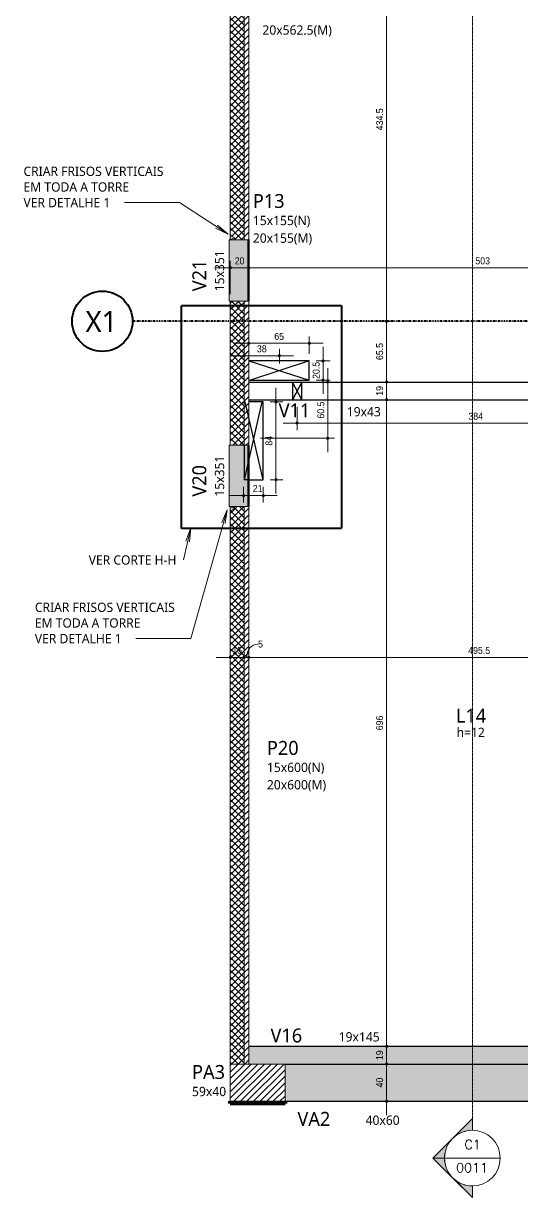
# Model space of a CAD drawing. Extents: x -1981 to 38708, y -3196 to 88064.
# Drawn here: x -1981 to -1447, y -1060 to 204 of the extents above; entities that cross this region are included whole.
import ezdxf

# ---------------------------------------------------------------- set-up
doc = ezdxf.new("R2010")
doc.units = 0
for name, pattern in [('Centro de 6 mm', [1.32, 0.6, -0.24, 0.24, -0.24]), ('Dash dot', [1.5875, 0.635, -0.47625, 0, -0.47625]), ('Hidden', [0.714375, 0.47625, -0.238125]), ('Traço', [0.635, 0.3175, -0.3175])]:
    doc.linetypes.add(name, pattern=pattern)
for name, color, linetype, lineweight in [('A-ANNO-DIMS', 7, 'Continuous', 9), ('A-ANNO-DIMS-50', 7, 'Continuous', 9), ('A-DETL', 7, 'Hidden', 18), ('A-DETL-GENF', 7, 'Continuous', 18), ('A-DETL-THIN', 7, 'Continuous', 25), ('A-FLOR', 7, 'Continuous', 25), ('A-FLOR-IDEN', 7, 'Continuous', 9), ('A-GENM', 7, 'Continuous', 25), ('A-GENM-HDLN', 7, 'Traço', 18), ('G-ANNO-SYMB', 7, 'Continuous', 9), ('G-ANNO-TEXT', 7, 'Continuous', 9), ('S-BEAM', 7, 'Continuous', 25), ('S-BEAM-HDLN', 7, 'Traço', 25), ('S-BEAM-IDEN', 7, 'Continuous', 9), ('S-COLS', 7, 'Continuous', 25), ('S-COLS-IDEN', 7, 'Continuous', 9), ('S-GRID', 7, 'Continuous', 9), ('S-GRID-IDEN', 7, 'Continuous', 9)]:
    doc.layers.add(name, color=color, linetype=linetype, lineweight=lineweight)
doc.styles.add('Arial_1', font='arial.ttf', dxfattribs={"width": 0.9, "height": 7.5})
doc.styles.add('Gadugi_1', font='gadugi.ttf', dxfattribs={"height": 15})
doc.styles.add('Gadugi_2', font='gadugi.ttf', dxfattribs={"height": 10})
doc.styles.add('Gadugi_5', font='gadugi.ttf', dxfattribs={"height": 22.5})
doc.styles.add('RomanD', font='romand__.ttf', dxfattribs={"height": 10})
doc.dimstyles.new('PED_1_5mm_ESQ', dxfattribs={"dimscale": 30.48, "dimtxt": 7.651945, "dimasz": 0.328084, "dimexe": 0.246063, "dimexo": 0.246063, "dimgap": 0.049213, "dimtad": 1, "dimdec": 1, "dimrnd": 0.5, "dimdsep": 46, "dimtxsty": 'Arial_1', "dimblk1": 'DOTSMALL', "dimblk2": 'DOTSMALL', "dimsah": 1, "dimcen": 0.09, "dimdle": 0.492126, "dimazin": 0, "dimtfac": 1, "dimtdec": 4, "dimtix": 1, "dimtmove": 0, "dimatfit": 3, "dimfxl": 1, "dimtvp": 1, "dimtolj": 1, "dimtzin": 0, "dimarcsym": 2})
doc.dimstyles.new('PED_1_5mm_ESQ_1', dxfattribs={"dimscale": 30.48, "dimtxt": 7.651945, "dimasz": 0.328084, "dimexe": 0.246063, "dimexo": 0.246063, "dimgap": 0.049213, "dimtad": 1, "dimdec": 1, "dimrnd": 0.5, "dimdsep": 46, "dimtxsty": 'Arial_1', "dimblk1": 'DOTSMALL', "dimblk2": 'DOTSMALL', "dimsah": 1, "dimcen": 0.09, "dimdle": 0.492126, "dimazin": 0, "dimtfac": 1, "dimtdec": 4, "dimtix": 1, "dimtmove": 1, "dimatfit": 3, "dimfxl": 1, "dimtvp": 1, "dimtolj": 1, "dimtzin": 0, "dimarcsym": 2})
doc.dimstyles.new('PED_1_5mm_ESQ_2', dxfattribs={"dimscale": 30.48, "dimtxt": 7.651945, "dimasz": 0.328084, "dimexe": 0.246063, "dimexo": 0.246063, "dimgap": 0.049213, "dimtad": 1, "dimdec": 1, "dimrnd": 0.5, "dimdsep": 46, "dimtxsty": 'Arial_1', "dimblk1": 'DOTSMALL', "dimblk2": 'DOTSMALL', "dimsah": 1, "dimcen": 0.09, "dimdle": 0.492126, "dimazin": 0, "dimtfac": 1, "dimtdec": 4, "dimtix": 1, "dimtmove": 2, "dimatfit": 3, "dimfxl": 1, "dimtvp": 1, "dimtolj": 1, "dimtzin": 0, "dimarcsym": 2})
doc.dimstyles.new('PED_1_5mm_ESQ_3', dxfattribs={"dimscale": 30.48, "dimtxt": 7.651945, "dimasz": 0.328084, "dimexe": 0.246063, "dimexo": 0.246063, "dimgap": 0.049213, "dimtad": 1, "dimdec": 1, "dimrnd": 0.5, "dimdsep": 46, "dimtxsty": 'Arial_1', "dimblk1": 'DOTSMALL', "dimblk2": 'DOTSMALL', "dimsah": 1, "dimcen": 0.09, "dimdle": 0.492126, "dimazin": 0, "dimtfac": 1, "dimtdec": 4, "dimtix": 1, "dimtmove": 0, "dimatfit": 3, "dimfxl": 1, "dimtvp": 1, "dimtolj": 1, "dimtzin": 0, "dimarcsym": 2})
pattern_1 = [(45, (0, 0), (-3.535534, 3.535534), [])]
pattern_2 = [(45, (0, 0), (-3.535534, 3.535534), []), (135, (0, 0), (-3.535534, -3.535534), [])]

# ---------------------------------------------------------------- blocks, each defined once
blk = doc.blocks.new('TQS - Pilar retangular - 59_0 x 40_0-2866642-PL D 001 - FORMA DO 1º PAVIMENTO')
at = {"layer": 'S-COLS', "lineweight": 70, "true_color": 0x808080}
blk.add_hatch(color=8, dxfattribs=at).paths.add_polyline_path([(-29.5, -20), (29.5, -20), (29.5, -17.5), (-29.5, -17.5)], flags=0)
at = {"layer": 'S-COLS', "color": 77, "lineweight": 70, "true_color": 0x60952b}
for p, q in [((-29.5, -20), (-29.5, -17.5)), ((29.5, -20), (-29.5, -20)), ((29.5, -17.5), (29.5, -20))]:
    blk.add_line(p, q, dxfattribs=at)
blk = doc.blocks.new('PED_FURO_RETANGULAR_R04_2020 - 10x10x22-V1-PL D 001 - FORMA DO 1º PAVIMENTO')
at = {"layer": 'A-GENM-HDLN'}
for p, q in [((-5, 9.5), (5, -9.5)), ((-5, -9.5), (5, 9.5)), ((-5, -9.5), (-5, 9.5)), ((5, 9.5), (5, -9.5))]:
    blk.add_line(p, q, dxfattribs=at)
blk = doc.blocks.new('Corte - M_Cabeça do corte - Preenchida-2060824-PL D 001 - FORMA DO 1º PAVIMENTO')
at = {"layer": 'G-ANNO-SYMB'}
h = blk.add_hatch(color=256, dxfattribs=at)
edge = h.paths.add_edge_path(flags=0)
edge.add_line((-0.6, 0.849), (-0.6, 0.6))
edge.add_arc((-0.6, 0), 0.6, 90, 135)
edge.add_line((-1.024, 0.424), (-0.6, 0.849))
h = blk.add_hatch(color=256, dxfattribs=at)
edge = h.paths.add_edge_path(flags=0)
edge.add_line((-0.6, 0.849), (-0.176, 0.424))
edge.add_arc((-0.6, 0), 0.6, 45, 90)
edge.add_line((-0.6, 0.6), (-0.6, 0.849))
h = blk.add_hatch(color=256, dxfattribs=at)
edge = h.paths.add_edge_path(flags=0)
edge.add_line((-1.449, 0), (-1.024, 0.424))
edge.add_arc((-0.6, 0), 0.6, 135, 180)
edge.add_line((-1.2, 0), (-1.449, 0))
h = blk.add_hatch(color=256, dxfattribs=at)
edge = h.paths.add_edge_path(flags=0)
edge.add_line((0.249, 0), (0, 0))
edge.add_arc((-0.6, 0), 0.6, 360, 405)
edge.add_line((-0.176, 0.424), (0.249, 0))
for p, q in [((-0.6, 0.849), (-1.449, 0)), ((-0.6, 0.849), (-1.024, 0.424)), ((-0.6, 0.849), (0.249, 0)), ((-0.6, 0.6), (-0.6, 0.849)), ((-0.6, 0.849), (-0.6, 0.6)), ((-0.176, 0.424), (-0.6, 0.849)), ((-1.024, 0.424), (-1.449, 0)), ((0.249, 0), (-0.176, 0.424)), ((-1.449, 0), (-1.2, 0)), ((0, 0), (0.249, 0)), ((-1.2, 0), (-1.449, 0)), ((0, 0), (0.249, 0))]:
    blk.add_line(p, q, dxfattribs=at)
for start, end in [(360, 180), (90, 135), (45, 90), (135, 180), (360, 45), (180, 360)]:
    blk.add_arc((-0.6, 0), 0.6, start, end, dxfattribs=at)
blk = doc.blocks.new('Eixo - X1-2173051-PL D 001 - FORMA DO 1º PAVIMENTO')
at = {"layer": 'S-GRID-IDEN', "color": 152, "lineweight": 35, "true_color": 0x0070c0}
blk.add_circle((0, 0), 0.65, dxfattribs=at)
blk = doc.blocks.new('DIMBLOCK39-PL D 001 - FORMA DO 1º PAVIMENTO')
at = {"layer": 'A-ANNO-DIMS-50', "transparency": 16777216}
h = blk.add_hatch(color=256, dxfattribs=at)
edge = h.paths.add_edge_path(flags=0)
edge.add_arc((-1590.7, -915.9), 1.25, 0, 360)
h = blk.add_hatch(color=256, dxfattribs=at)
edge = h.paths.add_edge_path(flags=0)
edge.add_arc((-1590.7, -955.9), 1.25, 0, 360)
for p, q in [((-1584.9, -915.9), (-1598.2, -915.9)), ((-1590.7, -970.9), (-1590.7, -915.9)), ((-1590.7, -915.9), (-1584.9, -915.9)), ((-1584.9, -955.9), (-1598.2, -955.9)), ((-1590.7, -955.9), (-1584.9, -955.9))]:
    blk.add_line(p, q, dxfattribs=at)
for centre in [(-1590.7, -915.9), (-1590.7, -955.9)]:
    blk.add_circle(centre, 1.25, dxfattribs=at)
at = {"layer": 'A-ANNO-DIMS-50', "color": 0, "transparency": 16777216, "insert": (-1601.9, -941.1), "char_height": 7.5, "width": 12.431, "attachment_point": 1, "rotation": 90, "line_spacing_factor": 0.941778, "style": 'Arial_1'}
blk.add_mtext('40', dxfattribs=at)
blk = doc.blocks.new('_DotSmall')
at = {"color": 0, "linetype": 'ByBlock', "const_width": 0.5}
blk.add_lwpolyline([(-0.0625, 0, 1), (0.0625, 0, 1)], format="xyb", close=True, dxfattribs=at)
blk = doc.blocks.new('DIMBLOCK40-PL D 001 - FORMA DO 1º PAVIMENTO')
at = {"layer": 'A-ANNO-DIMS-50', "transparency": 16777216}
h = blk.add_hatch(color=256, dxfattribs=at)
edge = h.paths.add_edge_path(flags=0)
edge.add_arc((-1590.7, -896.9), 1.25, 0, 360)
h = blk.add_hatch(color=256, dxfattribs=at)
edge = h.paths.add_edge_path(flags=0)
edge.add_arc((-1590.7, -915.9), 1.25, 0, 360)
for p, q in [((-1584.9, -896.9), (-1598.2, -896.9)), ((-1590.7, -915.9), (-1590.7, -896.9)), ((-1590.7, -896.9), (-1584.9, -896.9)), ((-1584.9, -915.9), (-1598.2, -915.9)), ((-1590.7, -915.9), (-1584.9, -915.9))]:
    blk.add_line(p, q, dxfattribs=at)
for centre in [(-1590.7, -896.9), (-1590.7, -915.9)]:
    blk.add_circle(centre, 1.25, dxfattribs=at)
at = {"layer": 'A-ANNO-DIMS-50', "color": 0, "transparency": 16777216, "insert": (-1601.9, -911.6), "char_height": 7.5, "width": 12.431, "attachment_point": 1, "rotation": 90, "line_spacing_factor": 0.941778, "style": 'Arial_1'}
blk.add_mtext('19', dxfattribs=at)
blk = doc.blocks.new('DIMBLOCK41-PL D 001 - FORMA DO 1º PAVIMENTO')
at = {"layer": 'A-ANNO-DIMS-50', "transparency": 16777216}
h = blk.add_hatch(color=256, dxfattribs=at)
edge = h.paths.add_edge_path(flags=0)
edge.add_arc((-1590.7, -200.9), 1.25, 0, 360)
h = blk.add_hatch(color=256, dxfattribs=at)
edge = h.paths.add_edge_path(flags=0)
edge.add_arc((-1590.7, -896.9), 1.25, 0, 360)
for p, q in [((-1584.9, -200.9), (-1598.2, -200.9)), ((-1590.7, -896.9), (-1590.7, -200.9)), ((-1590.7, -200.9), (-1584.9, -200.9)), ((-1584.9, -896.9), (-1598.2, -896.9)), ((-1590.7, -896.9), (-1584.9, -896.9))]:
    blk.add_line(p, q, dxfattribs=at)
for centre in [(-1590.7, -200.9), (-1590.7, -896.9)]:
    blk.add_circle(centre, 1.25, dxfattribs=at)
at = {"layer": 'A-ANNO-DIMS-50', "color": 0, "transparency": 16777216, "insert": (-1601.9, -556.7), "char_height": 7.5, "width": 18.647, "attachment_point": 1, "rotation": 90, "line_spacing_factor": 0.941778, "style": 'Arial_1'}
blk.add_mtext('696', dxfattribs=at)
blk = doc.blocks.new('DIMBLOCK42-PL D 001 - FORMA DO 1º PAVIMENTO')
at = {"layer": 'A-ANNO-DIMS-50', "transparency": 16777216}
h = blk.add_hatch(color=256, dxfattribs=at)
edge = h.paths.add_edge_path(flags=0)
edge.add_arc((-1590.7, -181.9), 1.25, 0, 360)
h = blk.add_hatch(color=256, dxfattribs=at)
edge = h.paths.add_edge_path(flags=0)
edge.add_arc((-1590.7, -200.9), 1.25, 0, 360)
for p, q in [((-1584.9, -181.9), (-1598.2, -181.9)), ((-1590.7, -200.9), (-1590.7, -181.9)), ((-1590.7, -181.9), (-1584.9, -181.9)), ((-1584.9, -200.9), (-1598.2, -200.9)), ((-1590.7, -200.9), (-1584.9, -200.9))]:
    blk.add_line(p, q, dxfattribs=at)
for centre in [(-1590.7, -181.9), (-1590.7, -200.9)]:
    blk.add_circle(centre, 1.25, dxfattribs=at)
at = {"layer": 'A-ANNO-DIMS-50', "color": 0, "transparency": 16777216, "insert": (-1601.9, -196.6), "char_height": 7.5, "width": 12.431, "attachment_point": 1, "rotation": 90, "line_spacing_factor": 0.941778, "style": 'Arial_1'}
blk.add_mtext('19', dxfattribs=at)
blk = doc.blocks.new('DIMBLOCK43-PL D 001 - FORMA DO 1º PAVIMENTO')
at = {"layer": 'A-ANNO-DIMS-50', "transparency": 16777216}
h = blk.add_hatch(color=256, dxfattribs=at)
edge = h.paths.add_edge_path(flags=0)
edge.add_arc((-1590.7, -116.4), 1.25, 0, 360)
h = blk.add_hatch(color=256, dxfattribs=at)
edge = h.paths.add_edge_path(flags=0)
edge.add_arc((-1590.7, -181.9), 1.25, 0, 360)
for p, q in [((-1584.9, -116.4), (-1598.2, -116.4)), ((-1590.7, -181.9), (-1590.7, -116.4)), ((-1590.7, -116.4), (-1584.9, -116.4)), ((-1584.9, -181.9), (-1598.2, -181.9)), ((-1590.7, -181.9), (-1584.9, -181.9))]:
    blk.add_line(p, q, dxfattribs=at)
for centre in [(-1590.7, -116.4), (-1590.7, -181.9)]:
    blk.add_circle(centre, 1.25, dxfattribs=at)
at = {"layer": 'A-ANNO-DIMS-50', "color": 0, "transparency": 16777216, "insert": (-1601.9, -158.2), "char_height": 7.5, "width": 21.755, "attachment_point": 1, "rotation": 90, "line_spacing_factor": 0.941778, "style": 'Arial_1'}
blk.add_mtext('65.5', dxfattribs=at)
blk = doc.blocks.new('DIMBLOCK44-PL D 001 - FORMA DO 1º PAVIMENTO')
at = {"layer": 'A-ANNO-DIMS-50', "transparency": 16777216}
h = blk.add_hatch(color=256, dxfattribs=at)
edge = h.paths.add_edge_path(flags=0)
edge.add_arc((-1590.7, 318.1), 1.25, 0, 360)
h = blk.add_hatch(color=256, dxfattribs=at)
edge = h.paths.add_edge_path(flags=0)
edge.add_arc((-1590.7, -116.4), 1.25, 0, 360)
for p, q in [((-1584.9, 318.1), (-1598.2, 318.1)), ((-1590.7, -116.4), (-1590.7, 318.1)), ((-1590.7, 318.1), (-1584.9, 318.1)), ((-1584.9, -116.4), (-1598.2, -116.4)), ((-1590.7, -116.4), (-1584.9, -116.4))]:
    blk.add_line(p, q, dxfattribs=at)
for centre in [(-1590.7, 318.1), (-1590.7, -116.4)]:
    blk.add_circle(centre, 1.25, dxfattribs=at)
at = {"layer": 'A-ANNO-DIMS-50', "color": 0, "transparency": 16777216, "insert": (-1601.9, 89.1), "char_height": 7.5, "width": 27.971, "attachment_point": 1, "rotation": 90, "line_spacing_factor": 0.941778, "style": 'Arial_1'}
blk.add_mtext('434.5', dxfattribs=at)
blk = doc.blocks.new('DIMBLOCK51-PL D 001 - FORMA DO 1º PAVIMENTO')
at = {"layer": 'A-ANNO-DIMS-50', "transparency": 16777216}
h = blk.add_hatch(color=256, dxfattribs=at)
edge = h.paths.add_edge_path(flags=0)
edge.add_arc((-1654, -181.9), 1.25, 0, 360)
h = blk.add_hatch(color=256, dxfattribs=at)
edge = h.paths.add_edge_path(flags=0)
edge.add_arc((-1654, -242.3), 1.25, 0, 360)
for p, q in [((-1654, -166.9), (-1654, -257.3)), ((-1659.7, -181.9), (-1646.5, -181.9)), ((-1654, -181.9), (-1659.7, -181.9)), ((-1726.2, -242.3), (-1646.5, -242.3)), ((-1654, -242.3), (-1726.2, -242.3))]:
    blk.add_line(p, q, dxfattribs=at)
for centre in [(-1654, -181.9), (-1654, -242.3)]:
    blk.add_circle(centre, 1.25, dxfattribs=at)
at = {"layer": 'A-ANNO-DIMS-50', "color": 0, "transparency": 16777216, "insert": (-1665.2, -221.2), "char_height": 7.5, "width": 21.755, "attachment_point": 1, "rotation": 90, "line_spacing_factor": 0.941778, "style": 'Arial_1'}
blk.add_mtext('60.5', dxfattribs=at)
blk = doc.blocks.new('DIMBLOCK52-PL D 001 - FORMA DO 1º PAVIMENTO')
at = {"layer": 'A-ANNO-DIMS-50', "transparency": 16777216}
h = blk.add_hatch(color=256, dxfattribs=at)
edge = h.paths.add_edge_path(flags=0)
edge.add_arc((-1743.9, -153.6), 1.25, 0, 360)
h = blk.add_hatch(color=256, dxfattribs=at)
edge = h.paths.add_edge_path(flags=0)
edge.add_arc((-1705.9, -153.6), 1.25, 0, 360)
for p, q in [((-1743.9, -159.3), (-1743.9, -146.1)), ((-1705.9, -162), (-1705.9, -146.1)), ((-1758.9, -153.6), (-1690.9, -153.6)), ((-1743.9, -153.6), (-1743.9, -159.3)), ((-1705.9, -153.6), (-1705.9, -162))]:
    blk.add_line(p, q, dxfattribs=at)
for centre in [(-1743.9, -153.6), (-1705.9, -153.6)]:
    blk.add_circle(centre, 1.25, dxfattribs=at)
at = {"layer": 'A-ANNO-DIMS-50', "color": 0, "transparency": 16777216, "insert": (-1730.1, -142.3), "char_height": 7.5, "width": 12.431, "attachment_point": 1, "line_spacing_factor": 0.941778, "style": 'Arial_1'}
blk.add_mtext('38', dxfattribs=at)
blk = doc.blocks.new('DIMBLOCK196-PL D 001 - FORMA DO 1º PAVIMENTO')
at = {"layer": 'A-ANNO-DIMS-50', "transparency": 16777216}
h = blk.add_hatch(color=256, dxfattribs=at)
edge = h.paths.add_edge_path(flags=0)
edge.add_arc((-1758.9, -478.2), 1.25, 0, 360)
h = blk.add_hatch(color=256, dxfattribs=at)
edge = h.paths.add_edge_path(flags=0)
edge.add_arc((-1743.9, -478.2), 1.25, 0, 360)
for p, q in [((-1773.9, -478.2), (-1743.9, -478.2)), ((-1758.9, -484), (-1758.9, -470.7)), ((-1758.9, -478.2), (-1758.9, -484)), ((-1743.9, -484), (-1743.9, -470.7)), ((-1743.9, -478.2), (-1743.9, -484))]:
    blk.add_line(p, q, dxfattribs=at)
for centre in [(-1758.9, -478.2), (-1743.9, -478.2)]:
    blk.add_circle(centre, 1.25, dxfattribs=at)
at = {"layer": 'A-ANNO-DIMS-50', "color": 0, "transparency": 16777216, "insert": (-1756.5, -467), "char_height": 7.5, "width": 12.431, "attachment_point": 1, "line_spacing_factor": 0.941778, "style": 'Arial_1'}
blk.add_mtext('15', dxfattribs=at)
blk = doc.blocks.new('DIMBLOCK197-PL D 001 - FORMA DO 1º PAVIMENTO')
at = {"layer": 'A-ANNO-DIMS-50', "transparency": 16777216}
h = blk.add_hatch(color=256, dxfattribs=at)
edge = h.paths.add_edge_path(flags=0)
edge.add_arc((-1743.9, -478.2), 1.25, 0, 360)
h = blk.add_hatch(color=256, dxfattribs=at)
edge = h.paths.add_edge_path(flags=0)
edge.add_arc((-1738.9, -478.2), 1.25, 0, 360)
for p, q in [((-1743.9, -484), (-1743.9, -470.7)), ((-1743.9, -478.2), (-1738.9, -478.2)), ((-1743.9, -478.2), (-1743.9, -484)), ((-1738.9, -484), (-1738.9, -470.7)), ((-1738.9, -478.2), (-1738.9, -484))]:
    blk.add_line(p, q, dxfattribs=at)
for centre in [(-1743.9, -478.2), (-1738.9, -478.2)]:
    blk.add_circle(centre, 1.25, dxfattribs=at)
blk.add_ellipse((-1728.9, -478.2), major_axis=(0, 14.3), ratio=0.869689, start_param=0, end_param=1.570796, dxfattribs=at)
at = {"layer": 'A-ANNO-DIMS-50', "color": 0, "transparency": 16777216, "insert": (-1728.9, -460.1), "char_height": 7.5, "width": 6.216, "attachment_point": 1, "line_spacing_factor": 0.941778, "style": 'Arial_1'}
blk.add_mtext('5', dxfattribs=at)
blk = doc.blocks.new('DIMBLOCK198-PL D 001 - FORMA DO 1º PAVIMENTO')
at = {"layer": 'A-ANNO-DIMS-50', "transparency": 16777216}
h = blk.add_hatch(color=256, dxfattribs=at)
edge = h.paths.add_edge_path(flags=0)
edge.add_arc((-1738.9, -478.2), 1.25, 0, 360)
h = blk.add_hatch(color=256, dxfattribs=at)
edge = h.paths.add_edge_path(flags=0)
edge.add_arc((-1243.4, -478.2), 1.25, 0, 360)
for p, q in [((-1243.4, -429.4), (-1243.4, -485.7)), ((-1243.4, -478.2), (-1243.4, -429.4)), ((-1738.9, -484), (-1738.9, -470.7)), ((-1738.9, -478.2), (-1243.4, -478.2)), ((-1738.9, -478.2), (-1738.9, -484))]:
    blk.add_line(p, q, dxfattribs=at)
for centre in [(-1738.9, -478.2), (-1243.4, -478.2)]:
    blk.add_circle(centre, 1.25, dxfattribs=at)
at = {"layer": 'A-ANNO-DIMS-50', "color": 0, "transparency": 16777216, "insert": (-1502.8, -467), "char_height": 7.5, "width": 27.971, "attachment_point": 1, "line_spacing_factor": 0.941778, "style": 'Arial_1'}
blk.add_mtext('495.5', dxfattribs=at)
blk = doc.blocks.new('DIMBLOCK218-PL D 001 - FORMA DO 1º PAVIMENTO')
at = {"layer": 'A-ANNO-DIMS-50', "transparency": 16777216}
h = blk.add_hatch(color=256, dxfattribs=at)
edge = h.paths.add_edge_path(flags=0)
edge.add_arc((-1709.8, -203.2), 1.25, 0, 360)
h = blk.add_hatch(color=256, dxfattribs=at)
edge = h.paths.add_edge_path(flags=0)
edge.add_arc((-1709.8, -287), 1.25, 0, 360)
for p, q in [((-1709.8, -302), (-1709.8, -188.2)), ((-1715.9, -203.2), (-1702.3, -203.2)), ((-1709.8, -203.2), (-1715.9, -203.2)), ((-1715.9, -287), (-1702.3, -287)), ((-1709.8, -287), (-1715.9, -287))]:
    blk.add_line(p, q, dxfattribs=at)
for centre in [(-1709.8, -203.2), (-1709.8, -287)]:
    blk.add_circle(centre, 1.25, dxfattribs=at)
at = {"layer": 'A-ANNO-DIMS-50', "color": 0, "transparency": 16777216, "insert": (-1721, -250.3), "char_height": 7.5, "width": 12.431, "attachment_point": 1, "rotation": 90, "line_spacing_factor": 0.941778, "style": 'Arial_1'}
blk.add_mtext('84', dxfattribs=at)
blk = doc.blocks.new('DIMBLOCK219-PL D 001 - FORMA DO 1º PAVIMENTO')
at = {"layer": 'A-ANNO-DIMS-50', "transparency": 16777216}
h = blk.add_hatch(color=256, dxfattribs=at)
edge = h.paths.add_edge_path(flags=0)
edge.add_arc((-1744.5, -304), 1.25, 0, 360)
h = blk.add_hatch(color=256, dxfattribs=at)
edge = h.paths.add_edge_path(flags=0)
edge.add_arc((-1723.4, -304), 1.25, 0, 360)
for p, q in [((-1744.5, -294.5), (-1744.5, -311.5)), ((-1744.5, -304), (-1744.5, -294.5)), ((-1723.4, -294.5), (-1723.4, -311.5)), ((-1723.4, -304), (-1723.4, -294.5)), ((-1759.5, -304), (-1708.4, -304))]:
    blk.add_line(p, q, dxfattribs=at)
for centre in [(-1744.5, -304), (-1723.4, -304)]:
    blk.add_circle(centre, 1.25, dxfattribs=at)
at = {"layer": 'A-ANNO-DIMS-50', "color": 0, "transparency": 16777216, "insert": (-1734.6, -292.7), "char_height": 7.5, "width": 12.431, "attachment_point": 1, "line_spacing_factor": 0.941778, "style": 'Arial_1'}
blk.add_mtext('21', dxfattribs=at)
blk = doc.blocks.new('DIMBLOCK220-PL D 001 - FORMA DO 1º PAVIMENTO')
at = {"layer": 'A-ANNO-DIMS-50', "transparency": 16777216}
h = blk.add_hatch(color=256, dxfattribs=at)
edge = h.paths.add_edge_path(flags=0)
edge.add_arc((-1659, -159.1), 1.25, 0, 360)
h = blk.add_hatch(color=256, dxfattribs=at)
edge = h.paths.add_edge_path(flags=0)
edge.add_arc((-1659, -179.7), 1.25, 0, 360)
for p, q in [((-1659, -194.7), (-1659, -144.1)), ((-1666.3, -159.1), (-1651.5, -159.1)), ((-1659, -159.1), (-1666.3, -159.1)), ((-1666.3, -179.7), (-1651.5, -179.7)), ((-1659, -179.7), (-1666.3, -179.7))]:
    blk.add_line(p, q, dxfattribs=at)
for centre in [(-1659, -159.1), (-1659, -179.7)]:
    blk.add_circle(centre, 1.25, dxfattribs=at)
at = {"layer": 'A-ANNO-DIMS-50', "color": 0, "transparency": 16777216, "insert": (-1670.2, -178.5), "char_height": 7.5, "width": 21.755, "attachment_point": 1, "rotation": 90, "line_spacing_factor": 0.941778, "style": 'Arial_1'}
blk.add_mtext('20.5', dxfattribs=at)
blk = doc.blocks.new('DIMBLOCK267-PL D 001 - FORMA DO 1º PAVIMENTO')
at = {"layer": 'A-ANNO-DIMS-50', "transparency": 16777216}
h = blk.add_hatch(color=256, dxfattribs=at)
edge = h.paths.add_edge_path(flags=0)
edge.add_arc((-1738.9, -140.2), 1.25, 0, 360)
h = blk.add_hatch(color=256, dxfattribs=at)
edge = h.paths.add_edge_path(flags=0)
edge.add_arc((-1673.8, -140.2), 1.25, 0, 360)
for p, q in [((-1738.9, -145.9), (-1738.9, -132.7)), ((-1673.8, -151.6), (-1673.8, -132.7)), ((-1753.9, -140.2), (-1658.8, -140.2)), ((-1738.9, -140.2), (-1738.9, -145.9)), ((-1673.8, -140.2), (-1673.8, -151.6))]:
    blk.add_line(p, q, dxfattribs=at)
for centre in [(-1738.9, -140.2), (-1673.8, -140.2)]:
    blk.add_circle(centre, 1.25, dxfattribs=at)
at = {"layer": 'A-ANNO-DIMS-50', "color": 0, "transparency": 16777216, "insert": (-1711.5, -129), "char_height": 7.5, "width": 12.431, "attachment_point": 1, "line_spacing_factor": 0.941778, "style": 'Arial_1'}
blk.add_mtext('65', dxfattribs=at)
blk = doc.blocks.new('DIMBLOCK271-PL D 001 - FORMA DO 1º PAVIMENTO')
at = {"layer": 'A-ANNO-DIMS-50', "transparency": 16777216}
h = blk.add_hatch(color=256, dxfattribs=at)
edge = h.paths.add_edge_path(flags=0)
edge.add_arc((-1687, -226.1), 1.25, 0, 360)
h = blk.add_hatch(color=256, dxfattribs=at)
edge = h.paths.add_edge_path(flags=0)
edge.add_arc((-1302.8, -226.1), 1.25, 0, 360)
for p, q in [((-1687, -208.4), (-1687, -233.6)), ((-1687, -226.1), (-1687, -208.4)), ((-1302.8, -208.4), (-1302.8, -233.6)), ((-1302.8, -226.1), (-1302.8, -208.4)), ((-1702, -226.1), (-1287.8, -226.1))]:
    blk.add_line(p, q, dxfattribs=at)
for centre in [(-1687, -226.1), (-1302.8, -226.1)]:
    blk.add_circle(centre, 1.25, dxfattribs=at)
at = {"layer": 'A-ANNO-DIMS-50', "color": 0, "transparency": 16777216, "insert": (-1502.6, -214.9), "char_height": 7.5, "width": 18.647, "attachment_point": 1, "line_spacing_factor": 0.941778, "style": 'Arial_1'}
blk.add_mtext('384', dxfattribs=at)
blk = doc.blocks.new('DIMBLOCK284-PL D 001 - FORMA DO 1º PAVIMENTO')
at = {"layer": 'A-ANNO-DIMS-50', "transparency": 16777216}
h = blk.add_hatch(color=256, dxfattribs=at)
edge = h.paths.add_edge_path(flags=0)
edge.add_arc((-1758.9, -58.9), 1.25, 0, 360)
h = blk.add_hatch(color=256, dxfattribs=at)
edge = h.paths.add_edge_path(flags=0)
edge.add_arc((-1738.9, -58.9), 1.25, 0, 360)
for p, q in [((-1773.9, -58.9), (-1738.9, -58.9)), ((-1758.9, -87.4), (-1758.9, -51.4)), ((-1758.9, -58.9), (-1758.9, -87.4)), ((-1738.9, -87.4), (-1738.9, -51.4)), ((-1738.9, -58.9), (-1738.9, -87.4))]:
    blk.add_line(p, q, dxfattribs=at)
for centre in [(-1758.9, -58.9), (-1738.9, -58.9)]:
    blk.add_circle(centre, 1.25, dxfattribs=at)
at = {"layer": 'A-ANNO-DIMS-50', "color": 0, "transparency": 16777216, "insert": (-1754, -47.7), "char_height": 7.5, "width": 12.431, "attachment_point": 1, "line_spacing_factor": 0.941778, "style": 'Arial_1'}
blk.add_mtext('20', dxfattribs=at)
blk = doc.blocks.new('DIMBLOCK285-PL D 001 - FORMA DO 1º PAVIMENTO')
at = {"layer": 'A-ANNO-DIMS-50', "transparency": 16777216}
h = blk.add_hatch(color=256, dxfattribs=at)
edge = h.paths.add_edge_path(flags=0)
edge.add_arc((-1738.9, -58.9), 1.25, 0, 360)
h = blk.add_hatch(color=256, dxfattribs=at)
edge = h.paths.add_edge_path(flags=0)
edge.add_arc((-1235.9, -58.9), 1.25, 0, 360)
for p, q in [((-1738.9, -87.4), (-1738.9, -51.4)), ((-1738.9, -58.9), (-1235.9, -58.9)), ((-1738.9, -58.9), (-1738.9, -87.4)), ((-1235.9, -64.6), (-1235.9, -51.4)), ((-1235.9, -58.9), (-1235.9, -64.6))]:
    blk.add_line(p, q, dxfattribs=at)
for centre in [(-1738.9, -58.9), (-1235.9, -58.9)]:
    blk.add_circle(centre, 1.25, dxfattribs=at)
at = {"layer": 'A-ANNO-DIMS-50', "color": 0, "transparency": 16777216, "insert": (-1495.1, -47.7), "char_height": 7.5, "width": 18.647, "attachment_point": 1, "line_spacing_factor": 0.941778, "style": 'Arial_1'}
blk.add_mtext('503', dxfattribs=at)

msp = doc.modelspace()

# ---------------------------------------------------------------- hatches: boundary and pattern name
at = {"layer": 'A-DETL-GENF', "true_color": 0x0000ff}
h = msp.add_hatch(dxfattribs=at)
h.set_pattern_fill('FP_2', color=5, style=0, pattern_type=2)
h.set_pattern_definition(pattern_2)
h.paths.add_polyline_path([(-1758.66, -28.88), (-1743.86, -28.88), (-1743.86, 533.55), (-1758.86, 533.55), (-1758.86, -23.98), (-1753.86, -26.48), (-1754.66, -26.88)], flags=0)
at = {"layer": 'A-DETL-GENF', "true_color": 0x808080}
h = msp.add_hatch(dxfattribs=at)
h.set_pattern_fill('FP_1', color=8, style=0, pattern_type=2)
h.set_pattern_definition(pattern_1)
h.paths.add_polyline_path([(-1738.86, -28.98), (-1738.86, 533.55), (-1743.86, 533.55), (-1743.86, -28.88), (-1739.86, -28.88), (-1739.86, -28.98)], flags=0)
at = {"layer": 'A-DETL-GENF', "true_color": 0xffffff}
h = msp.add_hatch(color=7, dxfattribs=at)
h.paths.add_polyline_path([(-1758.86, -321), (-1753.86, -318.5), (-1758.86, -316)], flags=0)
h.paths.add_polyline_path([(1348.15, -184.85), (1348.15, -179.85), (1343.15, -182.35)], flags=0)
h.paths.add_polyline_path([(-1758.86, -28.98), (-1753.86, -26.48), (-1758.86, -23.98), (-1758.86, -28.88)], flags=0)
h.paths.add_polyline_path([(1348.15, 107.17), (1348.15, 112.17), (1343.15, 109.67)], flags=0)
at = {"layer": 'A-DETL-GENF', "true_color": 0xe6b8b7}
for points in [[(-1739.86, -94.95), (-1739.86, -28.88), (-1758.66, -28.88), (-1758.86, -28.98), (-1758.86, -28.88), (-1759.86, -28.88), (-1759.86, -94.95), (-1743.86, -94.95)], [(-1758.86, -316), (-1739.86, -316), (-1739.86, -249.93), (-1759.86, -249.93), (-1759.86, -316)]]:
    msp.add_hatch(color=9, dxfattribs=at).paths.add_polyline_path(points, flags=0)
at = {"layer": 'A-DETL-GENF', "true_color": 0x0000ff}
h = msp.add_hatch(dxfattribs=at)
h.set_pattern_fill('FP_2', color=5, style=0, pattern_type=2)
h.set_pattern_definition(pattern_2)
h.paths.add_polyline_path([(-1743.86, -249.93), (-1743.86, -94.95), (-1758.86, -94.95), (-1758.86, -249.93)], flags=0)
at = {"layer": 'A-DETL-GENF', "true_color": 0x808080}
h = msp.add_hatch(dxfattribs=at)
h.set_pattern_fill('FP_1', color=8, style=0, pattern_type=2)
h.set_pattern_definition(pattern_1)
h.paths.add_polyline_path([(-1743.86, -249.93), (-1738.86, -249.93), (-1738.86, -94.95), (-1743.86, -94.95), (-1743.86, -200.88)], flags=0)
at = {"layer": 'A-DETL-GENF', "true_color": 0x0000ff}
h = msp.add_hatch(dxfattribs=at)
h.set_pattern_fill('FP_2', color=5, style=0, pattern_type=2)
h.set_pattern_definition(pattern_2)
h.paths.add_polyline_path([(-1743.86, -915.95), (-1743.86, -316), (-1758.86, -316), (-1753.86, -318.5), (-1758.86, -321), (-1758.86, -915.95)], flags=0)
at = {"layer": 'A-DETL-GENF', "true_color": 0x808080}
h = msp.add_hatch(dxfattribs=at)
h.set_pattern_fill('FP_1', color=8, style=0, pattern_type=2)
h.set_pattern_definition(pattern_1)
h.paths.add_polyline_path([(-1738.86, -915.95), (-1738.86, -316), (-1743.86, -316), (-1743.86, -915.95)], flags=0)
h = msp.add_hatch(dxfattribs=at)
h.set_pattern_fill('FP_1', color=8, style=0, pattern_type=2)
h.set_pattern_definition(pattern_1)
h.paths.add_polyline_path([(-1699.86, -955.95), (-1699.86, -915.95), (-1758.86, -915.95), (-1758.86, -955.95)], flags=0)
at = {"layer": 'S-BEAM', "true_color": 0xd9d9d9}
for points in [[(-1738.86, -915.95), (-1279.61, -915.95), (-1279.61, -896.95), (-1738.86, -896.95), (-1738.86, -904.35)], [(404.15, -955.95), (404.15, -916.95), (409.15, -916.95), (409.15, -915.95), (-1699.86, -915.95), (-1699.86, -955.95), (-741.36, -955.95)]]:
    msp.add_hatch(color=254, dxfattribs=at).paths.add_polyline_path(points, flags=0)

# ---------------------------------------------------------------- linework, layer by layer
at = {"layer": 'A-DETL', "linetype": 'Continuous'}
for p, q in [((-1758.86, 533.55), (-1758.86, -23.98)), ((-1743.86, -28.88), (-1743.86, 533.55)), ((-1738.86, -28.98), (-1738.86, 533.55)), ((-1758.86, -23.98), (-1758.86, -28.98)), ((-1753.86, -26.48), (-1758.86, -23.98)), ((-1758.86, -28.88), (-1759.86, -28.88)), ((-1759.86, -28.88), (-1759.86, -94.95)), ((-1758.86, -28.98), (-1753.86, -26.48)), ((-1739.86, -28.88), (-1758.66, -28.88)), ((-1739.86, -94.95), (-1739.86, -28.88)), ((-1739.86, -28.98), (-1738.86, -28.98)), ((-1759.86, -94.95), (-1739.86, -94.95)), ((-1758.86, -94.95), (-1758.86, -249.93)), ((-1743.86, -249.93), (-1743.86, -94.95)), ((-1738.86, -94.95), (-1739.86, -94.95)), ((-1738.86, -249.93), (-1738.86, -94.95)), ((-1739.86, -249.93), (-1759.86, -249.93)), ((-1759.86, -249.93), (-1759.86, -316)), ((-1739.86, -249.93), (-1738.86, -249.93)), ((-1739.86, -316), (-1739.86, -249.93)), ((-1759.86, -316), (-1739.86, -316)), ((-1758.86, -316), (-1758.86, -321)), ((-1753.86, -318.5), (-1758.86, -316)), ((-1758.86, -321), (-1753.86, -318.5)), ((-1758.86, -321), (-1758.86, -915.95)), ((-1743.86, -915.95), (-1743.86, -316)), ((-1738.86, -316), (-1739.86, -316)), ((-1738.86, -915.95), (-1738.86, -316)), ((-1699.86, -915.95), (-1758.86, -915.95)), ((-1758.86, -915.95), (-1758.86, -955.95)), ((-1699.86, -955.95), (-1699.86, -915.95)), ((-1758.86, -955.95), (-1699.86, -955.95))]:
    msp.add_line(p, q, dxfattribs=at)
at = {"layer": 'A-DETL', "color": 1, "lineweight": 35, "true_color": 0xff0000}
for p, q in [((-1811.36, -99.47), (-1639.22, -99.47)), ((-1811.36, -339.47), (-1811.36, -99.47)), ((-1639.22, -99.47), (-1639.22, -339.47)), ((-1639.22, -339.47), (-1811.36, -339.47))]:
    msp.add_line(p, q, dxfattribs=at)
at = {"layer": 'A-DETL-THIN'}
for p, q in [((-1738.86, -159.09), (-1673.79, -179.7)), ((-1673.79, -159.09), (-1737.21, -179.7)), ((-1681.96, -200.88), (-1691.96, -181.88)), ((-1681.96, -181.88), (-1691.96, -200.88)), ((-1724.86, -203.2), (-1743.86, -286.95)), ((-1723.44, -286.95), (-1742.77, -203.2)), ((-1743.86, -249.93), (-1743.86, -286.95)), ((-1739.86, -286.95), (-1743.86, -286.95))]:
    msp.add_line(p, q, dxfattribs=at)
at = {"layer": 'A-FLOR'}
for p, q in [((-1673.79, -159.09), (-1738.86, -159.09)), ((-1673.79, -179.7), (-1673.79, -159.09)), ((-1738.86, -179.7), (-1673.79, -179.7)), ((-1723.44, -203.2), (-1738.86, -203.2)), ((-1723.44, -286.95), (-1723.44, -203.2)), ((-1738.86, -286.95), (-1723.44, -286.95))]:
    msp.add_line(p, q, dxfattribs=at)
at = {"layer": 'G-ANNO-SYMB', "linetype": 'Centro de 6 mm'}
msp.add_line((-1498.34, -987.14), (-1498.34, 1045.62), dxfattribs=at)
at = {"layer": 'G-ANNO-SYMB'}
msp.add_line((-1528.34, -1017.14), (-1468.34, -1017.14), dxfattribs=at)
at = {"layer": 'G-ANNO-TEXT', "color": 1, "true_color": 0xff0000}
for p, q in [((-1813.61, 11.23), (-1872.8, 11.23)), ((-1761.09, -22.64), (-1813.61, 11.23)), ((-1761.09, -22.64), (-1774.77, -16.17)), ((-1761.09, -22.64), (-1772.62, -12.85)), ((-1762.02, -319.29), (-1801.38, -458.02)), ((-1762.02, -319.29), (-1768.01, -333.19)), ((-1762.02, -319.29), (-1764.21, -334.26)), ((-1801.38, -458.02), (-1860.58, -458.02))]:
    msp.add_line(p, q, dxfattribs=at)
at = {"layer": 'G-ANNO-TEXT'}
for p, q in [((-1801.38, -338.91), (-1808.99, -373.37)), ((-1801.38, -338.91), (-1806.54, -353.13)), ((-1801.38, -338.91), (-1802.69, -353.98)), ((-1808.99, -373.37), (-1809.32, -373.37))]:
    msp.add_line(p, q, dxfattribs=at)
at = {"layer": 'S-BEAM'}
for p, q in [((-1738.86, -28.98), (-1738.86, -94.95)), ((-1738.86, -181.88), (-1243.36, -181.88)), ((-1738.86, -200.88), (-1243.36, -200.88)), ((-1738.86, -249.93), (-1738.86, -316)), ((-1279.61, -896.95), (-1738.86, -896.95)), ((-1699.86, -915.95), (-1279.61, -915.95)), ((-1699.86, -955.95), (404.15, -955.95))]:
    msp.add_line(p, q, dxfattribs=at)
at = {"layer": 'S-BEAM-HDLN', "linetype": 'Continuous'}
for p, q in [((-1691.96, -181.88), (-1691.96, -200.88)), ((-1681.96, -200.88), (-1681.96, -181.88))]:
    msp.add_line(p, q, dxfattribs=at)
at = {"layer": 'S-GRID', "color": 152, "linetype": 'Dash dot', "lineweight": 35, "true_color": 0x0070c0}
msp.add_line((1741.14, -116.45), (-1863.98, -116.45), dxfattribs=at)

# ---------------------------------------------------------------- block references
at = {"layer": 'A-GENM', "linetype": 'Traço', "lineweight": 18, "rotation": 180}
msp.add_blockref('PED_FURO_RETANGULAR_R04_2020 - 10x10x22-V1-PL D 001 - FORMA DO 1º PAVIMENTO', (-1686.96, -191.38), dxfattribs=at)
at = {"layer": 'G-ANNO-SYMB', "xscale": 49.99999999999998, "yscale": 49.99999999999998, "zscale": 49.99999999999998, "rotation": 90}
msp.add_blockref('Corte - M_Cabeça do corte - Preenchida-2060824-PL D 001 - FORMA DO 1º PAVIMENTO', (-1498.34, -987.14), dxfattribs=at)
at = {"layer": 'S-COLS', "color": 77, "lineweight": 70, "true_color": 0x60952b}
msp.add_blockref('TQS - Pilar retangular - 59_0 x 40_0-2866642-PL D 001 - FORMA DO 1º PAVIMENTO', (-1729.36, -938.45), dxfattribs=at)
at = {"layer": 'S-GRID-IDEN', "color": 152, "true_color": 0x0070c0, "xscale": 49.99999999999998, "yscale": 49.99999999999998, "zscale": 49.99999999999998, "rotation": 89.99999999999982}
msp.add_blockref('Eixo - X1-2173051-PL D 001 - FORMA DO 1º PAVIMENTO', (-1896.48, -116.45), dxfattribs=at)

# ---------------------------------------------------------------- texts
at = {"layer": 'A-FLOR-IDEN', "attachment_point": 1}
for s, insert, char_height, width, style in [('L14', (-1516.07, -533.48), 15, 40.0844, 'Gadugi_1'), ('h=12', (-1515.29, -553.96), 10, 39.6835, 'Gadugi_2')]:
    msp.add_mtext(s, dxfattribs=dict(at, insert=insert, char_height=char_height, width=width, style=style))
at = {"layer": 'G-ANNO-SYMB', "char_height": 10, "attachment_point": 1, "style": 'RomanD'}
for s, insert, width in [('C1', (-1506.85, -997.51), 23.2489), ('0011', (-1515.8, -1022.46), 44.8945)]:
    msp.add_mtext(s, dxfattribs=dict(at, insert=insert, width=width))
at = {"layer": 'G-ANNO-TEXT', "color": 1, "true_color": 0xff0000, "char_height": 10, "attachment_point": 1, "style": 'Gadugi_2'}
for s, insert, width in [('CRIAR FRISOS VERTICAIS', (-1981.36, 49.96), 190.8016), ('EM TODA A TORRE', (-1981.36, 33.1), 147.1097), ('VER DETALHE 1', (-1981.36, 16.23), 119.4514), ('CRIAR FRISOS VERTICAIS', (-1969.13, -419.28), 190.8016), ('EM TODA A TORRE', (-1969.13, -436.15), 147.1097), ('VER DETALHE 1', (-1969.13, -453.02), 119.4514)]:
    msp.add_mtext(s, dxfattribs=dict(at, insert=insert, width=width))
at = {"layer": 'G-ANNO-TEXT', "insert": (-1911.19, -368.37), "char_height": 10, "width": 123.4599, "attachment_point": 1, "style": 'Gadugi_2'}
msp.add_mtext('VER CORTE H-H', dxfattribs=at)
at = {"layer": 'S-BEAM-IDEN', "attachment_point": 1, "rotation": 90}
for s, insert, char_height, width, style in [('15x351', (-1775.44, -84.17), 10, 54.1139, 'Gadugi_2'), ('V21', (-1799.66, -84.17), 15, 44.0928, 'Gadugi_1'), ('15x351', (-1775.44, -305.22), 10, 54.1139, 'Gadugi_2'), ('V20', (-1799.66, -305.22), 15, 44.0928, 'Gadugi_1')]:
    msp.add_mtext(s, dxfattribs=dict(at, insert=insert, char_height=char_height, width=width, style=style))
at = {"layer": 'S-BEAM-IDEN', "attachment_point": 1}
for s, insert, char_height, width, style in [('V11', (-1706.78, -204.86), 15, 44.0928, 'Gadugi_1'), ('19x43', (-1633.48, -208.79), 10, 44.8945, 'Gadugi_2'), ('V16', (-1715.53, -877.68), 15, 44.0928, 'Gadugi_1'), ('19x145', (-1642.23, -881.61), 10, 54.1139, 'Gadugi_2'), ('VA2', (-1686.53, -967.41), 15, 46.4979, 'Gadugi_1'), ('40x60', (-1613.23, -971.35), 10, 44.8945, 'Gadugi_2')]:
    msp.add_mtext(s, dxfattribs=dict(at, insert=insert, char_height=char_height, width=width, style=style))
at = {"layer": 'S-COLS-IDEN', "attachment_point": 1}
for s, insert, char_height, width, style in [('20x562.5(M)', (-1724.26, 201.98), 10, 92.9957, 'Gadugi_2'), ('P13', (-1734.54, 20.52), 15, 42.4894, 'Gadugi_1'), ('15x155(N)', (-1734.54, -2.97), 10, 77.3628, 'Gadugi_2'), ('20x155(M)', (-1734.54, -21.94), 10, 80.1687, 'Gadugi_2'), ('P20', (-1719.42, -568.16), 15, 42.4894, 'Gadugi_1'), ('15x600(N)', (-1719.42, -591.65), 10, 77.3628, 'Gadugi_2'), ('20x600(M)', (-1719.42, -610.33), 10, 80.1687, 'Gadugi_2'), ('PA3', (-1799.96, -916.94), 15, 44.8945, 'Gadugi_1'), ('59x40', (-1799.96, -940.43), 10, 44.8945, 'Gadugi_2')]:
    msp.add_mtext(s, dxfattribs=dict(at, insert=insert, char_height=char_height, width=width, style=style))
at = {"layer": 'S-GRID-IDEN', "color": 152, "true_color": 0x0070c0, "insert": (-1914.55, -105.54), "char_height": 22.5, "width": 43.692, "attachment_point": 1, "style": 'Gadugi_5'}
msp.add_mtext('X1', dxfattribs=at)

# ---------------------------------------------------------------- dimensions: what is measured, and where the dimension line sits
at = {"layer": 'A-ANNO-DIMS'}
for base, p1, p2, override, picture, middle in [((-1590.67, 318.05), (-1592.44, -116.45), (-1592.44, 318.05), {"dimpost": '<>', "dimfxl": 434.5}, 'DIMBLOCK44-PL D 001 - FORMA DO 1º PAVIMENTO', (-1596, 100.8)), ((-1590.67, -116.45), (-1592.44, -181.88), (-1592.44, -116.45), {"dimpost": '<>', "dimfxl": 65.431363}, 'DIMBLOCK43-PL D 001 - FORMA DO 1º PAVIMENTO', (-1596, -149.17)), ((-1658.95, -159.09), (-1673.79, -179.7), (-1673.79, -159.09), {"dimpost": '<>', "dimfxl": 20.605856}, 'DIMBLOCK220-PL D 001 - FORMA DO 1º PAVIMENTO', (-1664.28, -169.4)), ((-1653.9852, -242.3283), (-1652.2174, -181.8807), (-1733.7369, -242.3283), {"dimpost": '<>', "dimfxl": 101.485651}, 'DIMBLOCK51-PL D 001 - FORMA DO 1º PAVIMENTO', (-1659.3145, -212.1045)), ((-1709.7947, -203.1995), (-1723.4351, -286.9504), (-1723.4351, -203.1995), {"dimpost": '<>', "dimfxl": 83.750911}, 'DIMBLOCK218-PL D 001 - FORMA DO 1º PAVIMENTO', (-1715.124, -245.0749)), ((-1590.67, -181.88), (-1592.44, -200.88), (-1592.44, -181.88), {"dimpost": '<>', "dimfxl": 19}, 'DIMBLOCK42-PL D 001 - FORMA DO 1º PAVIMENTO', (-1596, -191.38)), ((-1590.67, -200.88), (-1592.44, -896.95), (-1592.44, -200.88), {"dimpost": '<>', "dimfxl": 696.06876}, 'DIMBLOCK41-PL D 001 - FORMA DO 1º PAVIMENTO', (-1596, -548.92)), ((-1590.67, -896.95), (-1592.44, -915.95), (-1592.44, -896.95), {"dimpost": '<>', "dimfxl": 19}, 'DIMBLOCK40-PL D 001 - FORMA DO 1º PAVIMENTO', (-1596, -906.45)), ((-1590.67, -915.95), (-1592.44, -955.95), (-1592.44, -915.95), {"dimpost": '<>', "dimfxl": 40}, 'DIMBLOCK39-PL D 001 - FORMA DO 1º PAVIMENTO', (-1596, -935.95))]:
    dim = msp.add_linear_dim(base=base, p1=p1, p2=p2, angle=90, dimstyle='PED_1_5mm_ESQ', override=override, dxfattribs=at)
    dim.commit()
    dim.dimension.update_dxf_attribs({"geometry": picture, "text_midpoint": middle})
for base, p1, p2, dimstyle, override, picture, middle in [((-1738.86, -58.91), (-1758.86, -94.95), (-1738.86, -94.95), 'PED_1_5mm_ESQ', {"dimpost": '<>', "dimfxl": 20}, 'DIMBLOCK284-PL D 001 - FORMA DO 1º PAVIMENTO', (-1748.86, -53.58)), ((-1235.86, -58.91), (-1738.86, -94.95), (-1235.86, -57.14), 'PED_1_5mm_ESQ_3', {"dimpost": '<>', "dimfxl": 504.414577}, 'DIMBLOCK285-PL D 001 - FORMA DO 1º PAVIMENTO', (-1487.36, -53.58)), ((-1673.79, -140.19), (-1738.86, -138.42), (-1673.79, -159.09), 'PED_1_5mm_ESQ', {"dimpost": '<>', "dimfxl": 68.278503}, 'DIMBLOCK267-PL D 001 - FORMA DO 1º PAVIMENTO', (-1706.32, -134.86)), ((-1705.9, -153.58), (-1743.86, -151.82), (-1705.9, -169.53), 'PED_1_5mm_ESQ', {"dimpost": '<>', "dimfxl": 41.885758}, 'DIMBLOCK52-PL D 001 - FORMA DO 1º PAVIMENTO', (-1724.88, -148.25)), ((-1302.76, -226.12), (-1686.96, -200.88), (-1302.76, -200.88), 'PED_1_5mm_ESQ', {"dimpost": '<>', "dimfxl": 384.206297}, 'DIMBLOCK271-PL D 001 - FORMA DO 1º PAVIMENTO', (-1494.86, -220.79)), ((-1243.36, -478.23), (-1738.86, -476.46), (-1243.36, -421.88), 'PED_1_5mm_ESQ', {"dimpost": '<>', "dimfxl": 498.492673}, 'DIMBLOCK198-PL D 001 - FORMA DO 1º PAVIMENTO', (-1491.11, -472.9)), ((-1743.86, -478.23), (-1758.86, -476.46), (-1743.86, -476.46), 'PED_1_5mm_ESQ', {"dimpost": '<>', "dimfxl": 15}, 'DIMBLOCK196-PL D 001 - FORMA DO 1º PAVIMENTO', (-1751.36, -472.9))]:
    dim = msp.add_linear_dim(base=base, p1=p1, p2=p2, dimstyle=dimstyle, override=override, dxfattribs=at)
    dim.commit()
    dim.dimension.update_dxf_attribs({"geometry": picture, "text_midpoint": middle})
for base, p1, p2, dimstyle, override, picture, middle in [((-1723.44, -303.97), (-1744.47, -286.95), (-1723.44, -286.95), 'PED_1_5mm_ESQ_2', {"dimpost": '<>', "dimfxl": 21.034518}, 'DIMBLOCK219-PL D 001 - FORMA DO 1º PAVIMENTO', (-1728.43, -297.74)), ((-1738.86, -478.23), (-1743.86, -476.46), (-1738.86, -476.46), 'PED_1_5mm_ESQ_1', {"dimpost": '<>', "dimfxl": 5}, 'DIMBLOCK197-PL D 001 - FORMA DO 1º PAVIMENTO', (-1725.83, -465.09))]:
    dim = msp.add_linear_dim(base=base, p1=p1, p2=p2, dimstyle=dimstyle, override=override, dxfattribs=at)
    dim.commit()
    dim.dimension.update_dxf_attribs({"geometry": picture, "text_midpoint": middle, "dimtype": 160})

doc.saveas('drawing.dxf')
